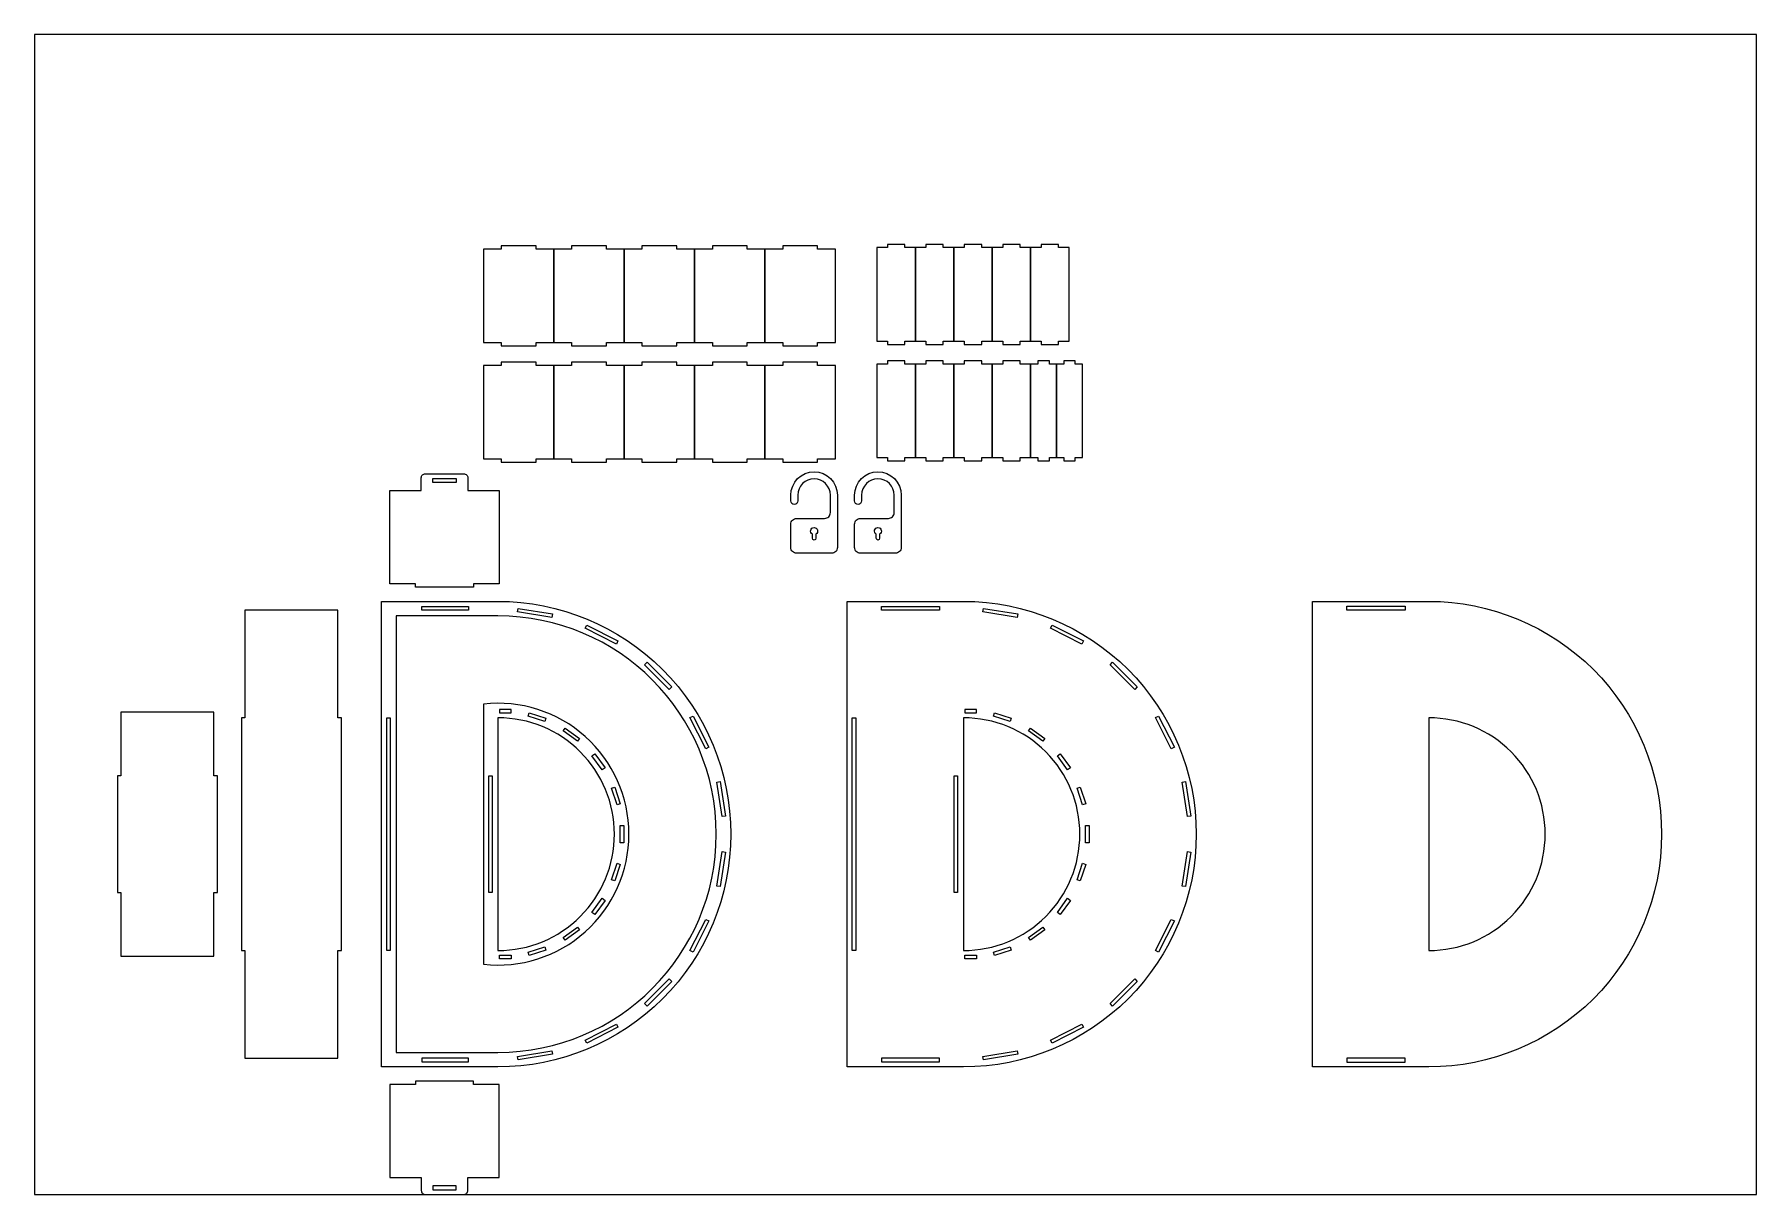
# Model space of a CAD drawing. Header units: millimetres. Extents: x 5810 to 7289, y 2994 to 3990.
import ezdxf

# ---------------------------------------------------------------- set-up
doc = ezdxf.new("R2010")
doc.units = ezdxf.units.MM

msp = doc.modelspace()

# ---------------------------------------------------------------- linework, layer by layer
for points in [[(7289.1, 3990.4), (5809.5, 3990.4), (5809.5, 2993.7), (7289.1, 2993.7)], [(6240.5, 3725.8), (6255.8, 3725.8), (6255.8, 3805.8), (6240.5, 3805.8), (6240.5, 3808.8), (6210.5, 3808.8), (6210.5, 3805.8), (6195.3, 3805.8), (6195.3, 3725.8), (6210.5, 3725.8), (6210.5, 3722.8), (6240.5, 3722.8)], [(6301, 3725.8), (6316.2, 3725.8), (6316.2, 3805.8), (6301, 3805.8), (6301, 3808.8), (6271, 3808.8), (6271, 3805.8), (6255.8, 3805.8), (6255.8, 3725.8), (6271, 3725.8), (6271, 3722.8), (6301, 3722.8)], [(6361.5, 3725.8), (6376.7, 3725.8), (6376.7, 3805.8), (6361.5, 3805.8), (6361.5, 3808.8), (6331.5, 3808.8), (6331.5, 3805.8), (6316.2, 3805.8), (6316.2, 3725.8), (6331.5, 3725.8), (6331.5, 3722.8), (6361.5, 3722.8)], [(6422, 3725.8), (6437.2, 3725.8), (6437.2, 3805.8), (6422, 3805.8), (6422, 3808.8), (6392, 3808.8), (6392, 3805.8), (6376.7, 3805.8), (6376.7, 3725.8), (6392, 3725.8), (6392, 3722.8), (6422, 3722.8)], [(6482.4, 3725.8), (6497.7, 3725.8), (6497.7, 3805.8), (6482.4, 3805.8), (6482.4, 3808.8), (6452.4, 3808.8), (6452.4, 3805.8), (6437.2, 3805.8), (6437.2, 3725.8), (6452.4, 3725.8), (6452.4, 3722.8), (6482.4, 3722.8)], [(6557.4, 3726.9), (6566.4, 3726.9), (6566.4, 3807.4), (6557.4, 3807.4), (6557.4, 3809.9), (6542.4, 3809.9), (6542.4, 3807.4), (6533.4, 3807.4), (6533.4, 3726.9), (6542.4, 3726.9), (6542.4, 3723.9), (6557.4, 3723.9)], [(6590.4, 3726.9), (6599.4, 3726.9), (6599.4, 3807.4), (6590.4, 3807.4), (6590.4, 3809.9), (6575.4, 3809.9), (6575.4, 3807.4), (6566.4, 3807.4), (6566.4, 3726.9), (6575.4, 3726.9), (6575.4, 3723.9), (6590.4, 3723.9)], [(6623.4, 3726.9), (6632.4, 3726.9), (6632.4, 3807.4), (6623.4, 3807.4), (6623.4, 3809.9), (6608.4, 3809.9), (6608.4, 3807.4), (6599.4, 3807.4), (6599.4, 3726.9), (6608.4, 3726.9), (6608.4, 3723.9), (6623.4, 3723.9)], [(6656.4, 3726.9), (6665.4, 3726.9), (6665.4, 3807.4), (6656.4, 3807.4), (6656.4, 3809.9), (6641.4, 3809.9), (6641.4, 3807.4), (6632.4, 3807.4), (6632.4, 3726.9), (6641.4, 3726.9), (6641.4, 3723.9), (6656.4, 3723.9)], [(6689.4, 3726.9), (6698.4, 3726.9), (6698.4, 3807.4), (6689.4, 3807.4), (6689.4, 3809.9), (6674.4, 3809.9), (6674.4, 3807.4), (6665.4, 3807.4), (6665.4, 3726.9), (6674.4, 3726.9), (6674.4, 3723.9), (6689.4, 3723.9)], [(6240.5, 3625.9), (6255.8, 3625.9), (6255.8, 3705.9), (6240.5, 3705.9), (6240.5, 3708.9), (6210.5, 3708.9), (6210.5, 3705.9), (6195.3, 3705.9), (6195.3, 3625.9), (6210.5, 3625.9), (6210.5, 3622.9), (6240.5, 3622.9)], [(6301, 3625.9), (6316.2, 3625.9), (6316.2, 3705.9), (6301, 3705.9), (6301, 3708.9), (6271, 3708.9), (6271, 3705.9), (6255.8, 3705.9), (6255.8, 3625.9), (6271, 3625.9), (6271, 3622.9), (6301, 3622.9)], [(6361.5, 3625.9), (6376.7, 3625.9), (6376.7, 3705.9), (6361.5, 3705.9), (6361.5, 3708.9), (6331.5, 3708.9), (6331.5, 3705.9), (6316.2, 3705.9), (6316.2, 3625.9), (6331.5, 3625.9), (6331.5, 3622.9), (6361.5, 3622.9)], [(6422, 3625.9), (6437.2, 3625.9), (6437.2, 3705.9), (6422, 3705.9), (6422, 3708.9), (6392, 3708.9), (6392, 3705.9), (6376.7, 3705.9), (6376.7, 3625.9), (6392, 3625.9), (6392, 3622.9), (6422, 3622.9)], [(6482.4, 3625.9), (6497.7, 3625.9), (6497.7, 3705.9), (6482.4, 3705.9), (6482.4, 3708.9), (6452.4, 3708.9), (6452.4, 3705.9), (6437.2, 3705.9), (6437.2, 3625.9), (6452.4, 3625.9), (6452.4, 3622.9), (6482.4, 3622.9)], [(6557.4, 3627), (6566.4, 3627), (6566.4, 3707), (6557.4, 3707), (6557.4, 3710), (6542.4, 3710), (6542.4, 3707), (6533.4, 3707), (6533.4, 3627), (6542.4, 3627), (6542.4, 3624), (6557.4, 3624)], [(6590.4, 3627), (6599.4, 3627), (6599.4, 3707), (6590.4, 3707), (6590.4, 3710), (6575.4, 3710), (6575.4, 3707), (6566.4, 3707), (6566.4, 3627), (6575.4, 3627), (6575.4, 3624), (6590.4, 3624)], [(6623.4, 3627), (6632.4, 3627), (6632.4, 3707), (6623.4, 3707), (6623.4, 3710), (6608.4, 3710), (6608.4, 3707), (6599.4, 3707), (6599.4, 3627), (6608.4, 3627), (6608.4, 3624), (6623.4, 3624)], [(6656.4, 3627), (6665.4, 3627), (6665.4, 3707), (6656.4, 3707), (6656.4, 3710), (6641.4, 3710), (6641.4, 3707), (6632.4, 3707), (6632.4, 3627), (6641.4, 3627), (6641.4, 3624), (6656.4, 3624)], [(6671.5, 3627), (6671.5, 3624), (6681.5, 3624), (6681.5, 3627), (6687.7, 3627), (6687.7, 3707), (6681.5, 3707), (6681.5, 3710), (6671.5, 3710), (6671.5, 3707), (6665.4, 3707), (6665.4, 3627)], [(6693.8, 3627), (6693.8, 3624), (6703.8, 3624), (6703.8, 3627), (6710, 3627), (6710, 3707), (6703.8, 3707), (6703.8, 3710), (6693.8, 3710), (6693.8, 3707), (6687.7, 3707), (6687.7, 3627)], [(6171.9, 3609), (6171.9, 3605.5), (6151.9, 3605.5), (6151.9, 3609)], [(5990.3, 3403.3), (5987.3, 3403.3), (5987.3, 3203.3), (5990.3, 3203.3), (5990.3, 3110.8), (6070.3, 3110.8), (6070.3, 3203.3), (6073.3, 3203.3), (6073.3, 3403.3), (6070.3, 3403.3), (6070.3, 3495.8), (5990.3, 3495.8)], [(6142.4, 3498.8), (6182.4, 3498.8), (6182.4, 3495.8), (6142.4, 3495.8)], [(6225, 3497.2), (6254.6, 3492.5), (6254.1, 3489.5), (6224.5, 3494.2)], [(6537.2, 3498.8), (6587.2, 3498.8), (6587.2, 3495.8), (6537.2, 3495.8)], [(6624.8, 3497.2), (6654.4, 3492.5), (6653.9, 3489.5), (6624.3, 3494.2)], [(6937.1, 3499.3), (6987.1, 3499.3), (6987.1, 3495.8), (6937.1, 3495.8)], [(6284.1, 3482.9), (6310.8, 3469.3), (6309.5, 3466.6), (6282.7, 3480.2)], [(6683.9, 3482.9), (6710.7, 3469.3), (6709.3, 3466.6), (6682.6, 3480.2)], [(6335.9, 3451.1), (6357.2, 3429.8), (6355, 3427.7), (6333.8, 3448.9)], [(6735.8, 3451.1), (6757, 3429.8), (6754.9, 3427.7), (6733.7, 3448.9)], [(5883.8, 3353.3), (5880.8, 3353.3), (5880.8, 3253.3), (5883.8, 3253.3), (5883.8, 3198.5), (5963.8, 3198.5), (5963.8, 3253.3), (5966.8, 3253.3), (5966.8, 3353.3), (5963.8, 3353.3), (5963.8, 3408.2), (5883.8, 3408.2)], [(6112.3, 3403.3), (6115.3, 3403.3), (6115.3, 3203.3), (6112.3, 3203.3)], [(6209, 3407.5), (6219, 3407.5), (6219, 3410.5), (6209, 3410.5)], [(6234.7, 3407.6), (6248.9, 3402.9), (6248, 3400.1), (6233.7, 3404.7)], [(6375.4, 3404.7), (6389, 3378), (6386.4, 3376.6), (6372.7, 3403.4)], [(6512.2, 3403.3), (6515.2, 3403.3), (6515.2, 3203.3), (6512.2, 3203.3)], [(6608.8, 3407.5), (6618.8, 3407.5), (6618.8, 3410.5), (6608.8, 3410.5)], [(6634.5, 3407.6), (6648.8, 3402.9), (6647.8, 3400.1), (6633.6, 3404.7)], [(6775.2, 3404.7), (6788.9, 3378), (6786.2, 3376.6), (6772.6, 3403.4)], [(6265.6, 3394.4), (6277.7, 3385.6), (6276, 3383.2), (6263.8, 3392)], [(6665.4, 3394.4), (6677.6, 3385.6), (6675.8, 3383.2), (6663.7, 3392)], [(6291, 3372.4), (6299.8, 3360.3), (6297.4, 3358.5), (6288.5, 3370.6)], [(6690.8, 3372.4), (6699.6, 3360.3), (6697.2, 3358.5), (6688.4, 3370.6)], [(6202.8, 3353.3), (6202.8, 3253.3), (6199.8, 3253.3), (6199.8, 3353.3)], [(6398.6, 3348.5), (6403.3, 3318.9), (6400.3, 3318.4), (6395.7, 3348)], [(6602.7, 3353.3), (6602.7, 3253.3), (6599.7, 3253.3), (6599.7, 3353.3)], [(6798.4, 3348.5), (6803.1, 3318.9), (6800.2, 3318.4), (6795.5, 3348)], [(6308.3, 3343.6), (6312.9, 3329.3), (6310.1, 3328.4), (6305.4, 3342.7)], [(6708.1, 3343.6), (6712.8, 3329.3), (6709.9, 3328.4), (6705.3, 3342.7)], [(6315.8, 3310.8), (6315.8, 3295.8), (6312.8, 3295.8), (6312.8, 3310.8)], [(6715.7, 3310.8), (6715.7, 3295.8), (6712.7, 3295.8), (6712.7, 3310.8)], [(6403.3, 3287.8), (6398.6, 3258.2), (6395.7, 3258.7), (6400.3, 3288.3)], [(6803.1, 3287.8), (6798.4, 3258.2), (6795.5, 3258.7), (6800.2, 3288.3)], [(6312.9, 3277.3), (6308.3, 3263.1), (6305.4, 3264), (6310.1, 3278.3)], [(6712.8, 3277.3), (6708.1, 3263.1), (6705.3, 3264), (6709.9, 3278.3)], [(6299.8, 3246.4), (6291, 3234.3), (6288.5, 3236), (6297.4, 3248.2)], [(6699.6, 3246.4), (6690.8, 3234.3), (6688.4, 3236), (6697.2, 3248.2)], [(6389, 3228.7), (6375.4, 3201.9), (6372.7, 3203.3), (6386.4, 3230)], [(6788.9, 3228.7), (6775.2, 3201.9), (6772.6, 3203.3), (6786.2, 3230)], [(6277.7, 3221), (6265.6, 3212.2), (6263.8, 3214.6), (6276, 3223.5)], [(6677.6, 3221), (6665.4, 3212.2), (6663.7, 3214.6), (6675.8, 3223.5)], [(6209, 3199.2), (6219, 3199.2), (6219, 3196.2), (6209, 3196.2)], [(6248.9, 3203.7), (6234.7, 3199.1), (6233.7, 3201.9), (6248, 3206.6)], [(6608.8, 3199.2), (6618.8, 3199.2), (6618.8, 3196.2), (6608.8, 3196.2)], [(6648.8, 3203.7), (6634.5, 3199.1), (6633.6, 3201.9), (6647.8, 3206.6)], [(6357.2, 3176.8), (6335.9, 3155.6), (6333.8, 3157.7), (6355, 3178.9)], [(6757, 3176.8), (6735.8, 3155.6), (6733.7, 3157.7), (6754.9, 3178.9)], [(6310.8, 3137.4), (6284.1, 3123.7), (6282.7, 3126.4), (6309.5, 3140)], [(6710.7, 3137.4), (6683.9, 3123.7), (6682.6, 3126.4), (6709.3, 3140)], [(6142.4, 3107.8), (6182.4, 3107.8), (6182.4, 3110.8), (6142.4, 3110.8)], [(6254.6, 3114.2), (6225, 3109.5), (6224.5, 3112.4), (6254.1, 3117.1)], [(6537.2, 3107.8), (6587.2, 3107.8), (6587.2, 3110.8), (6537.2, 3110.8)], [(6654.4, 3114.2), (6624.8, 3109.5), (6624.3, 3112.4), (6653.9, 3117.1)], [(6937.1, 3107.3), (6987.1, 3107.3), (6987.1, 3110.8), (6937.1, 3110.8)], [(6171.9, 2997.7), (6171.9, 3001.2), (6151.9, 3001.2), (6151.9, 2997.7)]]:
    msp.add_lwpolyline(points, close=True)
for points in [[(6136.9, 3518.5), (6114.8, 3518.5), (6114.8, 3598.5), (6141.9, 3598.5), (6141.9, 3609.5, -0.414214), (6145.4, 3613), (6178.4, 3613, -0.414214), (6181.9, 3609.5), (6181.9, 3598.5), (6208.9, 3598.5), (6208.9, 3518.5), (6186.9, 3518.5), (6186.9, 3515.5), (6136.9, 3515.5)], [(6459.4, 3589.6), (6459.4, 3594.6, -1), (6499.4, 3594.6), (6499.4, 3574.6), (6499.4, 3549.6, -0.414214), (6494.4, 3544.6), (6464.4, 3544.6, -0.414214), (6459.4, 3549.6), (6459.4, 3569.6, -0.414214), (6464.4, 3574.6), (6488.4, 3574.6, 0.414214), (6493.4, 3579.6), (6493.4, 3594.6, 1), (6465.4, 3594.6), (6465.4, 3589.6, -1)], [(6514.2, 3589.6), (6514.2, 3594.6, -1), (6554.2, 3594.6), (6554.2, 3574.6), (6554.2, 3549.6, -0.414214), (6549.2, 3544.6), (6519.2, 3544.6, -0.414214), (6514.2, 3549.6), (6514.2, 3569.6, -0.414214), (6519.2, 3574.6), (6543.2, 3574.6, 0.414214), (6548.2, 3579.6), (6548.2, 3594.6, 1), (6520.2, 3594.6), (6520.2, 3589.6, -1)], [(6480.9, 3561.1), (6480.9, 3557.5, -1), (6477.9, 3557.5), (6477.9, 3561.1, -3.732051)], [(6535.7, 3561.1), (6535.7, 3557.5, -1), (6532.7, 3557.5), (6532.7, 3561.1, -3.732051)], [(6107.8, 3503.3), (6207.8, 3503.3, -0.414214), (6407.8, 3303.3), (6407.8, 3303.3, -0.414214), (6207.8, 3103.3), (6107.8, 3103.3)], [(6507.7, 3503.3), (6607.7, 3503.3, -0.414214), (6807.7, 3303.3), (6807.7, 3303.3, -0.414214), (6607.7, 3103.3), (6507.7, 3103.3)], [(6907.5, 3503.3), (7007.5, 3503.3, -0.414214), (7207.5, 3303.3), (7207.5, 3303.3, -0.414214), (7007.5, 3103.3), (6907.5, 3103.3)], [(6207.8, 3115.8, 1), (6207.8, 3490.8), (6120.3, 3490.8), (6120.3, 3115.8)], [(6195.3, 3191.5, 0.447214), (6320.3, 3303.3, 0.447214), (6195.3, 3415.1)], [(6207.8, 3203.3), (6207.8, 3203.3, 0.414214), (6307.8, 3303.3), (6307.8, 3303.3, 0.414214), (6207.8, 3403.3), (6207.8, 3403.3)], [(6607.7, 3203.3), (6607.7, 3203.3, 0.414214), (6707.7, 3303.3), (6707.7, 3303.3, 0.414214), (6607.7, 3403.3), (6607.7, 3403.3)], [(7007.5, 3203.3), (7007.5, 3203.3, 0.414214), (7107.5, 3303.3), (7107.5, 3303.3, 0.414214), (7007.5, 3403.3), (7007.5, 3403.3)], [(6136.9, 3088.2), (6114.8, 3088.2), (6114.8, 3008.2), (6141.9, 3008.2), (6141.9, 2997.2, 0.414214), (6145.4, 2993.7), (6178.4, 2993.7, 0.414214), (6181.9, 2997.2), (6181.9, 3008.2), (6208.9, 3008.2), (6208.9, 3088.2), (6186.9, 3088.2), (6186.9, 3091.2), (6136.9, 3091.2)]]:
    msp.add_lwpolyline(points, format="xyb", close=True)

doc.saveas('drawing.dxf')
